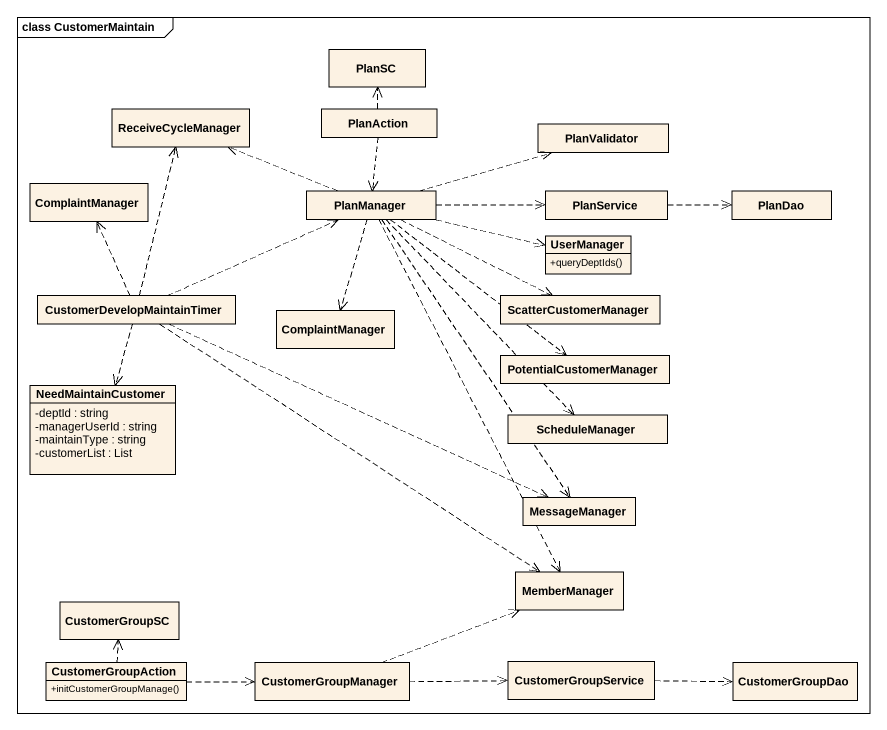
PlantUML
@startuml
mainframe class CustomerMaintain
hide circle
hide empty members
skinparam classAttributeIconSize 0
class PlanSC
class ReceiveCycleManager
class PlanAction
class PlanValidator
class ComplaintManager
class PlanManager
class PlanService
class UserManager {
  +queryDeptIds()
}
class PlanDao
class CustomerDevelopMaintainTimer
class "ComplaintManager" as ComplaintManager_2
class ScatterCustomerManager
class PotentialCustomerManager
class NeedMaintainCustomer {
  -deptId : string
  -managerUserId : string
  -maintainType : string
  -customerList : List
}
class ScheduleManager
class MessageManager
class MemberManager
class CustomerGroupSC
class CustomerGroupAction {
  +initCustomerGroupManage()
}
class CustomerGroupManager
class CustomerGroupService
class CustomerGroupDao
PlanAction .up.> PlanSC
PlanAction ..> PlanManager
PlanManager .left.> ReceiveCycleManager
PlanManager .right.> PlanValidator
PlanManager .right.> PlanService
PlanManager .right.> UserManager
PlanManager ..> ComplaintManager_2
PlanManager .right.> ScatterCustomerManager
PlanManager ..> PotentialCustomerManager
PlanManager ..> ScheduleManager
PlanManager ..> MessageManager
PlanManager ..> MemberManager
PlanService .right.> PlanDao
CustomerDevelopMaintainTimer .up.> ReceiveCycleManager
CustomerDevelopMaintainTimer .up.> ComplaintManager
CustomerDevelopMaintainTimer .right.> PlanManager
CustomerDevelopMaintainTimer ..> NeedMaintainCustomer
CustomerDevelopMaintainTimer .right.> MessageManager
CustomerDevelopMaintainTimer ..> MemberManager
CustomerGroupAction .up.> CustomerGroupSC
CustomerGroupAction .right.> CustomerGroupManager
CustomerGroupManager .right.> MemberManager
CustomerGroupManager .right.> CustomerGroupService
CustomerGroupService .right.> CustomerGroupDao
@enduml
